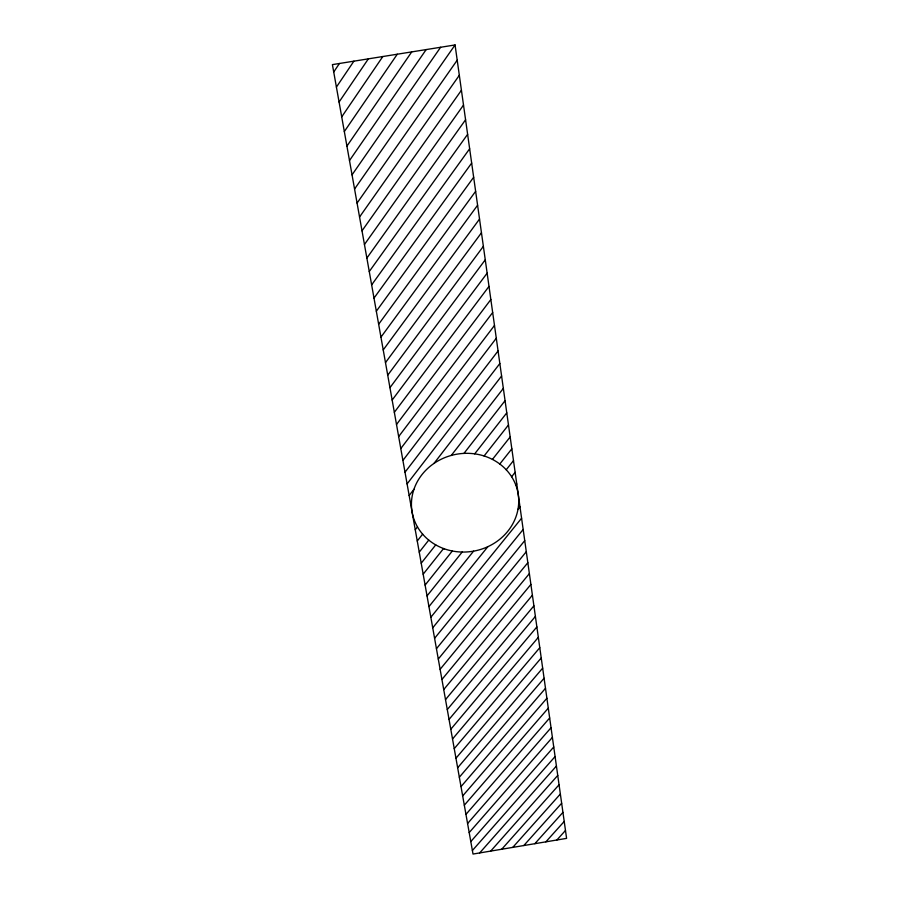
<?xml version="1.0" encoding="UTF-8"?>
<svg xmlns="http://www.w3.org/2000/svg" width="899" height="899" viewBox="0 0 899 899"><rect width="100%" height="100%" fill="white"/><g stroke="black" fill="none" stroke-linecap="round" stroke-linejoin="round"><path stroke-width="1.35" d="M333.72 71.999L339.429 63.492M336.406 87.091L353.891 61.177M339.069 102.048L368.354 58.851M341.71 116.87L382.817 56.536M344.328 131.557L397.279 54.221M346.924 146.121L411.731 51.895M349.486 160.55L426.182 49.58M352.037 174.856L440.622 47.265M354.566 189.026L455.063 44.95L332.405 64.616L473.02 854.05L566.595 838.374L455.063 44.95M357.072 203.084L457.209 60.188M359.544 217.019L459.333 75.28M362.005 230.829L461.434 90.237M364.443 244.517L463.513 105.059M366.859 258.092L465.581 119.758M369.264 271.543L467.626 134.322M371.635 284.893L469.66 148.751M373.995 298.12L471.672 163.067M376.333 311.234L473.661 177.249M378.648 324.247L475.638 191.307M380.951 337.147L477.594 205.242M383.221 349.936L479.538 219.053M385.48 362.623L481.471 232.751M387.727 375.198L483.37 246.337M389.952 387.683L485.269 259.8M392.155 400.055L487.146 273.15M394.335 412.326L489 286.388M396.504 424.497L490.854 299.513M398.662 436.577L492.674 312.526M400.785 448.556L494.495 325.438M402.909 460.434L496.293 338.238M405.011 472.222L498.08 350.936M407.09 483.909L499.844 363.522M409.157 495.506L413.956 489.314M433.959 463.446L501.597 376.007M451.276 455.433L503.339 388.39M463.951 453.399L505.069 400.673M415.259 529.758L417.484 526.904M474.683 453.86L506.778 412.855M417.26 540.996L422.642 534.152M484.089 455.973L508.486 424.946M419.249 552.155L428.756 540.097M492.427 459.411L510.171 436.936M421.215 563.212L435.734 544.884M499.799 464.019L511.834 448.826M423.171 574.191L443.567 548.547M506.216 469.772L513.498 460.625M425.115 585.092L452.321 551.008M511.621 476.728L515.138 472.323M427.036 595.902L462.176 552.053M515.824 485.123L516.768 483.932M428.947 606.623L473.582 551.154M430.846 617.276L487.865 546.671M517.97 509.396L520.004 506.879M432.722 627.839L521.589 518.217M434.588 638.324L523.173 529.466M436.442 648.73L524.746 540.636M438.285 659.057L526.297 551.705M440.117 669.317L527.848 562.707M441.926 679.487L529.376 573.607M443.724 689.589L530.904 584.429M445.511 699.613L532.41 595.172M447.286 709.569L533.905 605.836M449.039 719.447L535.399 616.411M450.792 729.258L536.872 626.918M452.523 738.989L538.332 637.335M454.242 748.653L539.793 647.673M455.95 758.25L541.232 657.944M457.647 767.78L542.67 668.126M459.333 777.23L544.086 678.251M461.007 786.625L545.502 688.286M462.67 795.941L546.895 698.253M464.322 805.201L548.289 708.142M465.952 814.393L549.671 717.964M467.581 823.518L551.042 727.718M469.199 832.586L552.402 737.394M470.795 841.588L553.75 747.002M472.391 850.521L555.099 756.542M479.673 852.937L556.425 766.015M490.708 851.083L557.751 775.421M501.743 849.24L559.054 784.76M512.767 847.386L560.358 794.031M523.802 845.543L561.661 803.234M534.826 843.7L562.943 812.381M545.85 841.846L564.224 821.461M556.874 840.003L565.482 830.474M444.409 548.851A53.805 49.198 -10.8 0 0 518.296 494.776A53.805 49.198 -10.8 0 0 432.543 464.446A53.805 49.198 -10.8 0 0 444.409 548.851"/></g></svg>
